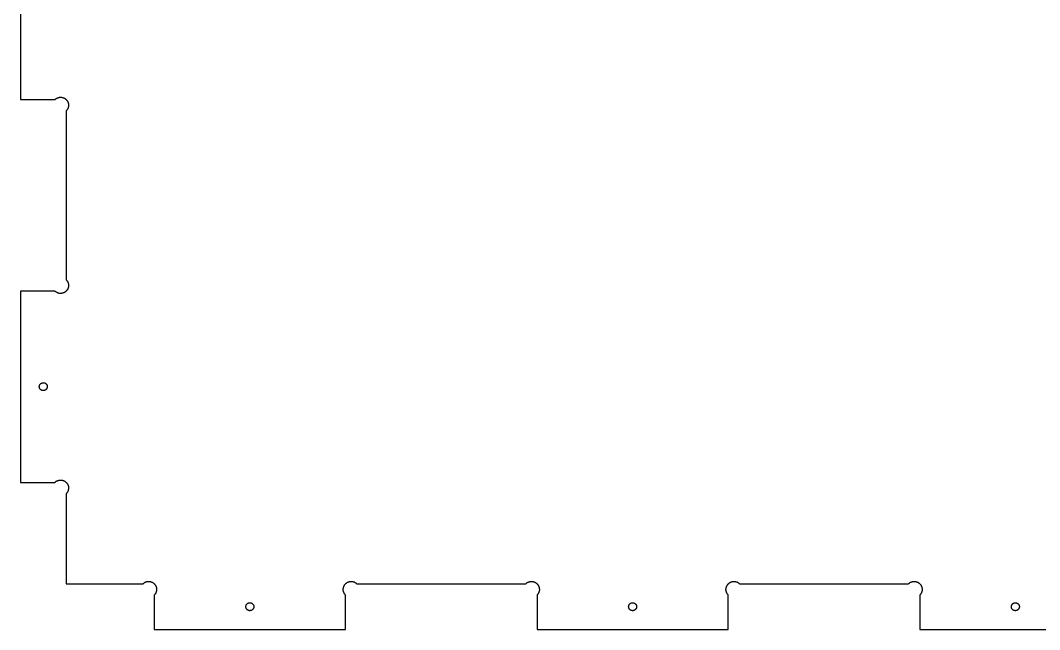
# Model space of a CAD drawing. Extents: x 0 to 96, y 0 to 48.
# Drawn here: x 16.28 to 32.27, y 3.55 to 13.11 of the extents above; entities that cross this region are included whole.
import ezdxf

# ---------------------------------------------------------------- set-up
doc = ezdxf.new("R2010")
doc.units = 0
doc.layers.add('Layer_1', color=7, linetype='CONTINUOUS')

msp = doc.modelspace()

# ---------------------------------------------------------------- linework, layer by layer
at = {"layer": 'Layer_1', "color": 7}
for p, q in [((16.282193, 14.86828), (16.282193, 11.86828)), ((16.282193, 11.86828), (16.824162, 11.86828)), ((16.824162, 11.86828), (16.827941, 11.871902)), ((16.827941, 11.871902), (16.831878, 11.875367)), ((16.831878, 11.875367), (16.835933, 11.878673)), ((16.835933, 11.878673), (16.840146, 11.881783)), ((16.840146, 11.881783), (16.844477, 11.884737)), ((16.844477, 11.884737), (16.848926, 11.887492)), ((16.848926, 11.887492), (16.853492, 11.890051)), ((16.853492, 11.890051), (16.858138, 11.892453)), ((16.858138, 11.892453), (16.862902, 11.894619)), ((16.862902, 11.894619), (16.867744, 11.896587)), ((16.867744, 11.896587), (16.872666, 11.898359)), ((16.872666, 11.898359), (16.877666, 11.899933)), ((16.877666, 11.899933), (16.882744, 11.901272)), ((16.882744, 11.901272), (16.887863, 11.902413)), ((16.887863, 11.902413), (16.89302, 11.903358)), ((16.89302, 11.903359), (16.898177, 11.90407)), ((16.898177, 11.904068), (16.903414, 11.904579)), ((16.903414, 11.904579), (16.908611, 11.904857)), ((16.908611, 11.904854), (16.913847, 11.904854)), ((16.913847, 11.904894), (16.919083, 11.904739)), ((16.919083, 11.904737), (16.924319, 11.904348)), ((16.924319, 11.904343), (16.929516, 11.903754)), ((16.929516, 11.903752), (16.934674, 11.90293)), ((16.934674, 11.902926), (16.939831, 11.901903)), ((16.939831, 11.901902), (16.94491, 11.900642)), ((16.94491, 11.900642), (16.949949, 11.899186)), ((16.949949, 11.899186), (16.95491, 11.897492)), ((16.95491, 11.897492), (16.959792, 11.895642)), ((16.959792, 11.895642), (16.964595, 11.893556)), ((16.964595, 11.893556), (16.969319, 11.891272)), ((16.969319, 11.891272), (16.973926, 11.888792)), ((16.973926, 11.888792), (16.978414, 11.886114)), ((16.978414, 11.886114), (16.982823, 11.88328)), ((16.982823, 11.88328), (16.987075, 11.880249)), ((16.987075, 11.880249), (16.991209, 11.877059)), ((16.991209, 11.877059), (16.995225, 11.873673)), ((16.995225, 11.873673), (16.999083, 11.87013)), ((16.999083, 11.87013), (17.002784, 11.86643)), ((17.002784, 11.86643), (17.006327, 11.862571)), ((17.006327, 11.862571), (17.009713, 11.858556)), ((17.009713, 11.858556), (17.012902, 11.854421)), ((17.012902, 11.854421), (17.015933, 11.85017)), ((17.015933, 11.85017), (17.018807, 11.84576)), ((17.018807, 11.84576), (17.021445, 11.841272)), ((17.021445, 11.841272), (17.023926, 11.836666)), ((17.023926, 11.836666), (17.026209, 11.831941)), ((17.026209, 11.831941), (17.028296, 11.827138)), ((17.004555, 11.695288), (17.000933, 11.691508)), ((17.000933, 11.691508), (17.000933, 9.041114)), ((17.00802, 11.699224), (17.004555, 11.695288)), ((17.011327, 11.70328), (17.00802, 11.699224)), ((17.014437, 11.707492), (17.011327, 11.70328)), ((17.01739, 11.711823), (17.014437, 11.707492)), ((17.020146, 11.716272), (17.01739, 11.711823)), ((17.022705, 11.720839), (17.020146, 11.716272)), ((17.025107, 11.725484), (17.022705, 11.720839)), ((17.027272, 11.730249), (17.025107, 11.725484)), ((17.02924, 11.735091), (17.027272, 11.730249)), ((17.028296, 11.827138), (17.030146, 11.822257)), ((17.031012, 11.740012), (17.02924, 11.735091)), ((17.030146, 11.822257), (17.031839, 11.817296)), ((17.032587, 11.745012), (17.031012, 11.740012)), ((17.031839, 11.817296), (17.033296, 11.812257)), ((17.033965, 11.750091), (17.032587, 11.745012)), ((17.033296, 11.812257), (17.034555, 11.807178)), ((17.035107, 11.755209), (17.033965, 11.750091)), ((17.034555, 11.807178), (17.035579, 11.80202)), ((17.036012, 11.760327), (17.035107, 11.755209)), ((17.035579, 11.80202), (17.036406, 11.796862)), ((17.036721, 11.765524), (17.036012, 11.760327)), ((17.036406, 11.796862), (17.036996, 11.791666)), ((17.037233, 11.77076), (17.03672, 11.765524)), ((17.036996, 11.791666), (17.03739, 11.78643)), ((17.037508, 11.775957), (17.037233, 11.77076)), ((17.03739, 11.78643), (17.037548, 11.781193)), ((17.037548, 11.781193), (17.037503, 11.775957)), ((17.000933, 9.041114), (17.002784, 9.039264)), ((17.002784, 9.039264), (17.006327, 9.035406)), ((17.006327, 9.035406), (17.009713, 9.03139)), ((17.009713, 9.03139), (17.012902, 9.027257)), ((17.012902, 9.027257), (17.015933, 9.023004)), ((17.015933, 9.023004), (17.018807, 9.018594)), ((17.018807, 9.018594), (17.021445, 9.014107)), ((17.021445, 9.014107), (17.023926, 9.0095)), ((17.023926, 9.0095), (17.026209, 9.004776)), ((17.026209, 9.004776), (17.028296, 8.999973)), ((17.028296, 8.999973), (17.030146, 8.995091)), ((17.030146, 8.995091), (17.031839, 8.99013)), ((17.031839, 8.99013), (17.033296, 8.985091)), ((17.033296, 8.985091), (17.034555, 8.980012)), ((17.034555, 8.980012), (17.035579, 8.974854)), ((17.035579, 8.974854), (17.036406, 8.969697)), ((17.036406, 8.969697), (17.036996, 8.9645)), ((17.036996, 8.9645), (17.03739, 8.959264)), ((17.03739, 8.959264), (17.037548, 8.954028)), ((17.037548, 8.954028), (17.037548, 8.95143)), ((16.824162, 8.864343), (16.282193, 8.864343)), ((16.282193, 8.864343), (16.282193, 5.864343)), ((16.827941, 8.860721), (16.824162, 8.864343)), ((16.831878, 8.857257), (16.827941, 8.860721)), ((16.835933, 8.853949), (16.831878, 8.857257)), ((16.840146, 8.850839), (16.835933, 8.853949)), ((16.844477, 8.847887), (16.840146, 8.850839)), ((16.848926, 8.84513), (16.844477, 8.847887)), ((16.853492, 8.842571), (16.848926, 8.84513)), ((16.858138, 8.840209), (16.853492, 8.842571)), ((16.862902, 8.838004), (16.858138, 8.840209)), ((16.867744, 8.836036), (16.862902, 8.838004)), ((16.872666, 8.834264), (16.867744, 8.836036)), ((16.877666, 8.832689), (16.872666, 8.834264)), ((16.882744, 8.831351), (16.877666, 8.832689)), ((16.887863, 8.830209), (16.882744, 8.831351)), ((16.89302, 8.829264), (16.887863, 8.830209)), ((16.898177, 8.828556), (16.89302, 8.829267)), ((16.903414, 8.828083), (16.898177, 8.828561)), ((16.908611, 8.827808), (16.903414, 8.828086)), ((16.913847, 8.827729), (16.908611, 8.82784)), ((16.919083, 8.827926), (16.913847, 8.827726)), ((16.924319, 8.82828), (16.919083, 8.827924)), ((16.929516, 8.82891), (16.924319, 8.828277)), ((16.934674, 8.829697), (16.929516, 8.828908)), ((16.939831, 8.83076), (16.934674, 8.829693)), ((16.94491, 8.831981), (16.939831, 8.83076)), ((16.949949, 8.833477), (16.94491, 8.831981)), ((16.95491, 8.83513), (16.949949, 8.833477)), ((16.959792, 8.83702), (16.95491, 8.83513)), ((16.964595, 8.839068), (16.959792, 8.83702)), ((16.969319, 8.841351), (16.964595, 8.839068)), ((16.973926, 8.843831), (16.969319, 8.841351)), ((16.978414, 8.846508), (16.973926, 8.843831)), ((16.982823, 8.849343), (16.978414, 8.846508)), ((16.987075, 8.852374), (16.982823, 8.849343)), ((16.991209, 8.855602), (16.987075, 8.852374)), ((16.995225, 8.858989), (16.991209, 8.855602)), ((16.999083, 8.862532), (16.995225, 8.858989)), ((17.002784, 8.866232), (16.999083, 8.862532)), ((17.006327, 8.870091), (17.002784, 8.866232)), ((17.009713, 8.874068), (17.006327, 8.870091)), ((17.012902, 8.878201), (17.009713, 8.874068)), ((17.015933, 8.882492), (17.012902, 8.878201)), ((17.018807, 8.886862), (17.015933, 8.882492)), ((17.021445, 8.89139), (17.018807, 8.886862)), ((17.023926, 8.895997), (17.021445, 8.89139)), ((17.026209, 8.900721), (17.023926, 8.895997)), ((17.028296, 8.905524), (17.026209, 8.900721)), ((17.030146, 8.910406), (17.028296, 8.905524)), ((17.031839, 8.915367), (17.030146, 8.910406)), ((17.033296, 8.920367), (17.031839, 8.915367)), ((17.034555, 8.925484), (17.033296, 8.920367)), ((17.035579, 8.930602), (17.034556, 8.925484)), ((17.036406, 8.93576), (17.035579, 8.930602)), ((17.036996, 8.940957), (17.036406, 8.93576)), ((17.03739, 8.946193), (17.036997, 8.940957)), ((17.037548, 8.95143), (17.03739, 8.946193)), ((16.579122, 7.362729), (16.579078, 7.366627)), ((16.579083, 7.366627), (16.57928, 7.370563)), ((16.579398, 7.358792), (16.579122, 7.362729)), ((16.57928, 7.370563), (16.579752, 7.374461)), ((16.579949, 7.354894), (16.579398, 7.358792)), ((16.579752, 7.374461), (16.580421, 7.378319)), ((16.580737, 7.351076), (16.579949, 7.354894)), ((16.580422, 7.378319), (16.581366, 7.382138)), ((16.581366, 7.382138), (16.582548, 7.385878)), ((16.582548, 7.385878), (16.583965, 7.38954)), ((16.583965, 7.38954), (16.585579, 7.393122)), ((16.585579, 7.393122), (16.587429, 7.396587)), ((16.587429, 7.396587), (16.589516, 7.399933)), ((16.589516, 7.399933), (16.5918, 7.403122)), ((16.5918, 7.403122), (16.59424, 7.406153)), ((16.59424, 7.406153), (16.596918, 7.409068)), ((16.596918, 7.409068), (16.599752, 7.411783)), ((16.599752, 7.411783), (16.602744, 7.414303)), ((16.602744, 7.414303), (16.605894, 7.416666)), ((16.605894, 7.416666), (16.609201, 7.418792)), ((16.609201, 7.418792), (16.612626, 7.420721)), ((16.612626, 7.420721), (16.61613, 7.422413)), ((16.61613, 7.422413), (16.619792, 7.42391)), ((16.619792, 7.42391), (16.623492, 7.42517)), ((16.623492, 7.42517), (16.627311, 7.426192)), ((16.627311, 7.426193), (16.63113, 7.426938)), ((16.63113, 7.426941), (16.635028, 7.427497)), ((16.635028, 7.427492), (16.638965, 7.42777)), ((16.638965, 7.427768), (16.642863, 7.427768)), ((16.642863, 7.427808), (16.6468, 7.427608)), ((16.6468, 7.427611), (16.650697, 7.427178)), ((16.650697, 7.427178), (16.654555, 7.426467)), ((16.654555, 7.426469), (16.658374, 7.425524)), ((16.658374, 7.425524), (16.662114, 7.424343)), ((16.662114, 7.424343), (16.665776, 7.422964)), ((16.665776, 7.422964), (16.669359, 7.421311)), ((16.669359, 7.421311), (16.672823, 7.419461)), ((16.672823, 7.419461), (16.67617, 7.417374)), ((16.67617, 7.417374), (16.679359, 7.41513)), ((16.679359, 7.41513), (16.68239, 7.41265)), ((16.68239, 7.41265), (16.685303, 7.409973)), ((16.685303, 7.409973), (16.68802, 7.407138)), ((16.68802, 7.407138), (16.69054, 7.404146)), ((16.69054, 7.404146), (16.692902, 7.400997)), ((16.692902, 7.400997), (16.695028, 7.397729)), ((16.695028, 7.397729), (16.696957, 7.394303)), ((16.696957, 7.394303), (16.69865, 7.39076)), ((16.69865, 7.39076), (16.700146, 7.387138)), ((16.700146, 7.387138), (16.701406, 7.383398)), ((16.701406, 7.383398), (16.702429, 7.379619)), ((16.702429, 7.379619), (16.703177, 7.37576)), ((16.703414, 7.356193), (16.702705, 7.352334)), ((16.703177, 7.37576), (16.703729, 7.371862)), ((16.703847, 7.360091), (16.703413, 7.356193)), ((16.703729, 7.371862), (16.704004, 7.367964)), ((16.704044, 7.364028), (16.703847, 7.360091)), ((16.704004, 7.367964), (16.704049, 7.364028)), ((16.581721, 7.347257), (16.580736, 7.351076)), ((16.582981, 7.343556), (16.581721, 7.347257)), ((16.584477, 7.339894), (16.582981, 7.343556)), ((16.58617, 7.33639), (16.584477, 7.339894)), ((16.588099, 7.332964), (16.58617, 7.33639)), ((16.590264, 7.329658), (16.588099, 7.332964)), ((16.592587, 7.326508), (16.590264, 7.329658)), ((16.595107, 7.323516), (16.592587, 7.326508)), ((16.597823, 7.320681), (16.595107, 7.323516)), ((16.600737, 7.318004), (16.597823, 7.320681)), ((16.603768, 7.315563), (16.600737, 7.318004)), ((16.606996, 7.31328), (16.603768, 7.315563)), ((16.610303, 7.311193), (16.606996, 7.31328)), ((16.613768, 7.309343), (16.610303, 7.311193)), ((16.617351, 7.307729), (16.613768, 7.309343)), ((16.621012, 7.306311), (16.617351, 7.307729)), ((16.624752, 7.30513), (16.621012, 7.306311)), ((16.628571, 7.304186), (16.624752, 7.30513)), ((16.632429, 7.303516), (16.628571, 7.304182)), ((16.636327, 7.303043), (16.632429, 7.303521)), ((16.640264, 7.302847), (16.636327, 7.303047)), ((16.644201, 7.302887), (16.640264, 7.302887)), ((16.648099, 7.303162), (16.644201, 7.302884)), ((16.651996, 7.303713), (16.648099, 7.303158)), ((16.655855, 7.3045), (16.651996, 7.303711)), ((16.659634, 7.305484), (16.655855, 7.304496)), ((16.663335, 7.306744), (16.659634, 7.305484)), ((16.666996, 7.30824), (16.663335, 7.306744)), ((16.67054, 7.309933), (16.666996, 7.30824)), ((16.673926, 7.311862), (16.67054, 7.309933)), ((16.677233, 7.314028), (16.673926, 7.311862)), ((16.680382, 7.316351), (16.677233, 7.314028)), ((16.683374, 7.31887), (16.680382, 7.316351)), ((16.686209, 7.321587), (16.683374, 7.31887)), ((16.688886, 7.3245), (16.686209, 7.321587)), ((16.691366, 7.327532), (16.688886, 7.3245)), ((16.693611, 7.33076), (16.691366, 7.327532)), ((16.695697, 7.334068), (16.693611, 7.33076)), ((16.697548, 7.337532), (16.695697, 7.334068)), ((16.699201, 7.341114), (16.697548, 7.337532)), ((16.700579, 7.344776), (16.699201, 7.341114)), ((16.70176, 7.348516), (16.700579, 7.344776)), ((16.702705, 7.352334), (16.701761, 7.348516)), ((16.282193, 5.864343), (16.824162, 5.864343)), ((16.824162, 5.864343), (16.827941, 5.867964)), ((16.827941, 5.867964), (16.831878, 5.87143)), ((16.831878, 5.87143), (16.835933, 5.874737)), ((16.835933, 5.874737), (16.840146, 5.877847)), ((16.840146, 5.877847), (16.844477, 5.8808)), ((16.844477, 5.8808), (16.848926, 5.883556)), ((16.848926, 5.883556), (16.853492, 5.886114)), ((16.853492, 5.886114), (16.858138, 5.888516)), ((16.858138, 5.888516), (16.862902, 5.890681)), ((16.862902, 5.890681), (16.867744, 5.89265)), ((16.867744, 5.89265), (16.872666, 5.894421)), ((16.872666, 5.894421), (16.877666, 5.895997)), ((16.877666, 5.895997), (16.882744, 5.897334)), ((16.882744, 5.897334), (16.887863, 5.898477)), ((16.887863, 5.898477), (16.89302, 5.899421)), ((16.89302, 5.899421), (16.898177, 5.900132)), ((16.898177, 5.90013), (16.903414, 5.900641)), ((16.903414, 5.900642), (16.908611, 5.90092)), ((16.908611, 5.900918), (16.913847, 5.900918)), ((16.913847, 5.900957), (16.919083, 5.900801)), ((16.919083, 5.9008), (16.924319, 5.900411)), ((16.924319, 5.900406), (16.929516, 5.899817)), ((16.929516, 5.899816), (16.934674, 5.898993)), ((16.934674, 5.898989), (16.939831, 5.897967)), ((16.939831, 5.897964), (16.94491, 5.896706)), ((16.94491, 5.896706), (16.949949, 5.895249)), ((16.949949, 5.895249), (16.95491, 5.893556)), ((16.95491, 5.893556), (16.959792, 5.891706)), ((16.959792, 5.891706), (16.964595, 5.889619)), ((16.964595, 5.889619), (16.969319, 5.887334)), ((16.969319, 5.887334), (16.973926, 5.884854)), ((16.973926, 5.884854), (16.978414, 5.882178)), ((16.978414, 5.882178), (16.982823, 5.879343)), ((16.982823, 5.879343), (16.987075, 5.876311)), ((16.987075, 5.876311), (16.991209, 5.873122)), ((16.991209, 5.873122), (16.995225, 5.869737)), ((16.995225, 5.869737), (16.999083, 5.866193)), ((16.999083, 5.866193), (17.002784, 5.862492)), ((17.002784, 5.862492), (17.006327, 5.858634)), ((17.006327, 5.858634), (17.009713, 5.854619)), ((17.009713, 5.854619), (17.012902, 5.850484)), ((17.012902, 5.850484), (17.015933, 5.846232)), ((17.015933, 5.846232), (17.018807, 5.841823)), ((17.018807, 5.841823), (17.021445, 5.837334)), ((17.021445, 5.837334), (17.023926, 5.832729)), ((17.023926, 5.832729), (17.026209, 5.828004)), ((17.026209, 5.828004), (17.028296, 5.823201)), ((17.028296, 5.823201), (17.030146, 5.818319)), ((17.030146, 5.818319), (17.031839, 5.813359)), ((17.031839, 5.813359), (17.033296, 5.808319)), ((17.033296, 5.808319), (17.034555, 5.80324)), ((17.034555, 5.80324), (17.035579, 5.798083)), ((17.036012, 5.75639), (17.035107, 5.751272)), ((17.035579, 5.798083), (17.036406, 5.792926)), ((17.036721, 5.761587), (17.036012, 5.75639)), ((17.036406, 5.792926), (17.036996, 5.787729)), ((17.037233, 5.766823), (17.03672, 5.761587)), ((17.036996, 5.787729), (17.03739, 5.782492)), ((17.037508, 5.77202), (17.037233, 5.766823)), ((17.03739, 5.782492), (17.037548, 5.777257)), ((17.037548, 5.777257), (17.037503, 5.77202)), ((17.004555, 5.691351), (17.000933, 5.687571)), ((17.000933, 5.687571), (17.000933, 4.273556)), ((17.00802, 5.695288), (17.004555, 5.691351)), ((17.011327, 5.699343), (17.00802, 5.695288)), ((17.014437, 5.703556), (17.011327, 5.699343)), ((17.01739, 5.707887), (17.014437, 5.703556)), ((17.020146, 5.712334), (17.01739, 5.707887)), ((17.022705, 5.716902), (17.020146, 5.712334)), ((17.025107, 5.721548), (17.022705, 5.716902)), ((17.027272, 5.726311), (17.025107, 5.721548)), ((17.02924, 5.731153), (17.027272, 5.726311)), ((17.031012, 5.736076), (17.02924, 5.731153)), ((17.032587, 5.741076), (17.031012, 5.736076)), ((17.033965, 5.746153), (17.032587, 5.741076)), ((17.035107, 5.751272), (17.033965, 5.746153)), ((17.000933, 4.273556), (18.205815, 4.273556)), ((18.205815, 4.273556), (18.207666, 4.275367)), ((18.207666, 4.275367), (18.211524, 4.27891)), ((18.211524, 4.27891), (18.21554, 4.282296)), ((18.21554, 4.282296), (18.219674, 4.285524)), ((18.219674, 4.285524), (18.223926, 4.288556)), ((18.223926, 4.288556), (18.228335, 4.29139)), ((18.228335, 4.29139), (18.232823, 4.294068)), ((18.232823, 4.294068), (18.237469, 4.296548)), ((18.237469, 4.296548), (18.242154, 4.298831)), ((18.242154, 4.298831), (18.246957, 4.300878)), ((18.246957, 4.300878), (18.251839, 4.302768)), ((18.251839, 4.302768), (18.2568, 4.304461)), ((18.2568, 4.304461), (18.261839, 4.305918)), ((18.261839, 4.305918), (18.266918, 4.307138)), ((18.266918, 4.307138), (18.272075, 4.308204)), ((18.272075, 4.308201), (18.277233, 4.30899)), ((18.277233, 4.308989), (18.282429, 4.309622)), ((18.282429, 4.309619), (18.287666, 4.309974)), ((18.287666, 4.309973), (18.292902, 4.310173)), ((18.292902, 4.31017), (18.2955, 4.31017)), ((18.2955, 4.31017), (18.300737, 4.30997)), ((18.300737, 4.309973), (18.305973, 4.309618)), ((18.305973, 4.309619), (18.31117, 4.308986)), ((18.31117, 4.308989), (18.316327, 4.3082)), ((18.316327, 4.308201), (18.321485, 4.307134)), ((18.321485, 4.307138), (18.326563, 4.305918)), ((18.326563, 4.305918), (18.331563, 4.304461)), ((18.331563, 4.304461), (18.336524, 4.302768)), ((18.336524, 4.302768), (18.341445, 4.300878)), ((18.341445, 4.300878), (18.346248, 4.298831)), ((18.346248, 4.298831), (18.350933, 4.296548)), ((18.350933, 4.296548), (18.355579, 4.294068)), ((18.355579, 4.294068), (18.360067, 4.29139)), ((18.360067, 4.29139), (18.364477, 4.288556)), ((18.364477, 4.288556), (18.368729, 4.285524)), ((18.368729, 4.285524), (18.372863, 4.282296)), ((18.372863, 4.282296), (18.376878, 4.27891)), ((18.376878, 4.27891), (18.380697, 4.275367)), ((18.380697, 4.275367), (18.384437, 4.271666)), ((18.384437, 4.271666), (18.387981, 4.267847)), ((18.387981, 4.267847), (18.391327, 4.263831)), ((18.391327, 4.263831), (18.394555, 4.259697)), ((18.394555, 4.259697), (18.397587, 4.255406)), ((18.397587, 4.255406), (18.400422, 4.251036)), ((18.400422, 4.251036), (18.403099, 4.246508)), ((18.403099, 4.246508), (18.405579, 4.241902)), ((18.405579, 4.241902), (18.407863, 4.237217)), ((18.407863, 4.237217), (18.409949, 4.232374)), ((18.409949, 4.232374), (18.4118, 4.227492)), ((18.4118, 4.227492), (18.413492, 4.222532)), ((18.413492, 4.222532), (18.414949, 4.217532)), ((18.414949, 4.217532), (18.41617, 4.212413)), ((18.416721, 4.160446), (18.415579, 4.155367)), ((18.41617, 4.212413), (18.417233, 4.207296)), ((18.417666, 4.165602), (18.416721, 4.160446)), ((18.417233, 4.207296), (18.418059, 4.202138)), ((18.418374, 4.1708), (18.417665, 4.165602)), ((18.418059, 4.202138), (18.41865, 4.196941)), ((18.418847, 4.175997), (18.418375, 4.1708)), ((18.41865, 4.196941), (18.419043, 4.191706)), ((18.419122, 4.181232), (18.418847, 4.175997)), ((18.419044, 4.191706), (18.419201, 4.186469)), ((18.419201, 4.186469), (18.419123, 4.181232)), ((21.346051, 4.181232), (21.34594, 4.186469)), ((21.345973, 4.186469), (21.346129, 4.191706)), ((21.346327, 4.175997), (21.346049, 4.181232)), ((21.34613, 4.191706), (21.346519, 4.196941)), ((21.3468, 4.1708), (21.346322, 4.175997)), ((21.346524, 4.196941), (21.347113, 4.202138)), ((21.347508, 4.165602), (21.346797, 4.1708)), ((21.347114, 4.202138), (21.347937, 4.207296)), ((21.348453, 4.160446), (21.347509, 4.165602)), ((21.347941, 4.207296), (21.349008, 4.212413)), ((21.349594, 4.155367), (21.348453, 4.160446)), ((21.349004, 4.212413), (21.350224, 4.217532)), ((21.350224, 4.217532), (21.351681, 4.222532)), ((21.351681, 4.222532), (21.353374, 4.227492)), ((21.353374, 4.227492), (21.355224, 4.232374)), ((21.355224, 4.232374), (21.357311, 4.237217)), ((21.357311, 4.237217), (21.359594, 4.241902)), ((21.359594, 4.241902), (21.362075, 4.246508)), ((21.362075, 4.246508), (21.364752, 4.251036)), ((21.364752, 4.251036), (21.367587, 4.255406)), ((21.367587, 4.255406), (21.370619, 4.259697)), ((21.370619, 4.259697), (21.373847, 4.263831)), ((21.373847, 4.263831), (21.377193, 4.267847)), ((21.377193, 4.267847), (21.380737, 4.271666)), ((21.380737, 4.271666), (21.384477, 4.275367)), ((21.384477, 4.275367), (21.388295, 4.27891)), ((21.388295, 4.27891), (21.392311, 4.282296)), ((21.392311, 4.282296), (21.396445, 4.285524)), ((21.396445, 4.285524), (21.400698, 4.288556)), ((21.400698, 4.288556), (21.405107, 4.29139)), ((21.405107, 4.29139), (21.409594, 4.294068)), ((21.409594, 4.294068), (21.414241, 4.296548)), ((21.414241, 4.296548), (21.418925, 4.298831)), ((21.418925, 4.298831), (21.423729, 4.300878)), ((21.423729, 4.300878), (21.42865, 4.302768)), ((21.42865, 4.302768), (21.433611, 4.304461)), ((21.433611, 4.304461), (21.438611, 4.305918)), ((21.438611, 4.305918), (21.443689, 4.307138)), ((21.443689, 4.307138), (21.448847, 4.308204)), ((21.448847, 4.308201), (21.454004, 4.30899)), ((21.454004, 4.308989), (21.459201, 4.309622)), ((21.459201, 4.309619), (21.464438, 4.309974)), ((21.464438, 4.309973), (21.469673, 4.310173)), ((21.469673, 4.31017), (21.47491, 4.310059)), ((21.47491, 4.310091), (21.480145, 4.309813)), ((21.480145, 4.309816), (21.485343, 4.309338)), ((21.485343, 4.309343), (21.49054, 4.308632)), ((21.49054, 4.308634), (21.495698, 4.30769)), ((21.495698, 4.307689), (21.500775, 4.306548)), ((21.500775, 4.306548), (21.505854, 4.305209)), ((21.505854, 4.305209), (21.510854, 4.303634)), ((21.510854, 4.303634), (21.515775, 4.301862)), ((21.515775, 4.301862), (21.520619, 4.299894)), ((21.520619, 4.299894), (21.525382, 4.297689)), ((21.525382, 4.297689), (21.530028, 4.295327)), ((21.530028, 4.295327), (21.534594, 4.292768)), ((21.534594, 4.292768), (21.539043, 4.290012)), ((21.539043, 4.290012), (21.543374, 4.287059)), ((21.543374, 4.287059), (21.547587, 4.283949)), ((21.547587, 4.283949), (21.551642, 4.280642)), ((21.551642, 4.280642), (21.555579, 4.277178)), ((21.555579, 4.277178), (21.559359, 4.273556)), ((21.559359, 4.273556), (24.209752, 4.273556)), ((24.209752, 4.273556), (24.211603, 4.275367)), ((24.211603, 4.275367), (24.215461, 4.27891)), ((24.215461, 4.27891), (24.219477, 4.282296)), ((24.219477, 4.282296), (24.223611, 4.285524)), ((24.223611, 4.285524), (24.227862, 4.288556)), ((24.227862, 4.288556), (24.232272, 4.29139)), ((24.232272, 4.29139), (24.23676, 4.294068)), ((24.23676, 4.294068), (24.241405, 4.296548)), ((24.241405, 4.296548), (24.246091, 4.298831)), ((24.246091, 4.298831), (24.250894, 4.300878)), ((24.250894, 4.300878), (24.255775, 4.302768)), ((24.255775, 4.302768), (24.260737, 4.304461)), ((24.260737, 4.304461), (24.265775, 4.305918)), ((24.265775, 4.305918), (24.270854, 4.307138)), ((24.270854, 4.307138), (24.276012, 4.308204)), ((24.276012, 4.308201), (24.28117, 4.30899)), ((24.28117, 4.308989), (24.286367, 4.309622)), ((24.286367, 4.309619), (24.291603, 4.309974)), ((24.291603, 4.309973), (24.296839, 4.310173)), ((24.296839, 4.31017), (24.299438, 4.31017)), ((24.299438, 4.31017), (24.304673, 4.30997)), ((24.304673, 4.309973), (24.30991, 4.309618)), ((24.30991, 4.309619), (24.315107, 4.308986)), ((24.315107, 4.308989), (24.320264, 4.3082)), ((24.320264, 4.308201), (24.325422, 4.307134)), ((24.325422, 4.307138), (24.3305, 4.305918)), ((24.3305, 4.305918), (24.3355, 4.304461)), ((24.3355, 4.304461), (24.340461, 4.302768)), ((24.340461, 4.302768), (24.345382, 4.300878)), ((24.345382, 4.300878), (24.350185, 4.298831)), ((24.350185, 4.298831), (24.35487, 4.296548)), ((24.35487, 4.296548), (24.359517, 4.294068)), ((24.359517, 4.294068), (24.364004, 4.29139)), ((24.364004, 4.29139), (24.368413, 4.288556)), ((24.368413, 4.288556), (24.372665, 4.285524)), ((24.372665, 4.285524), (24.3768, 4.282296)), ((24.3768, 4.282296), (24.380815, 4.27891)), ((24.380815, 4.27891), (24.384634, 4.275367)), ((24.384634, 4.275367), (24.388374, 4.271666)), ((24.388374, 4.271666), (24.391918, 4.267847)), ((24.391918, 4.267847), (24.395264, 4.263831)), ((24.395264, 4.263831), (24.398492, 4.259697)), ((24.398492, 4.259697), (24.401524, 4.255406)), ((24.401524, 4.255406), (24.404359, 4.251036)), ((24.404359, 4.251036), (24.407035, 4.246508)), ((24.407035, 4.246508), (24.409517, 4.241902)), ((24.409517, 4.241902), (24.4118, 4.237217)), ((24.4118, 4.237217), (24.413887, 4.232374)), ((24.413887, 4.232374), (24.415737, 4.227492)), ((24.415737, 4.227492), (24.41743, 4.222532)), ((24.41743, 4.222532), (24.418887, 4.217532)), ((24.418887, 4.217532), (24.420107, 4.212413)), ((24.420658, 4.160446), (24.419517, 4.155367)), ((24.420107, 4.212413), (24.421173, 4.207296)), ((24.421603, 4.165602), (24.420659, 4.160446)), ((24.42117, 4.207296), (24.421992, 4.202138)), ((24.422311, 4.1708), (24.4216, 4.165602)), ((24.421997, 4.202138), (24.422585, 4.196941)), ((24.422784, 4.175997), (24.422307, 4.1708)), ((24.422587, 4.196941), (24.422987, 4.191706)), ((24.42306, 4.181232), (24.422782, 4.175997)), ((24.422981, 4.191706), (24.423137, 4.186469)), ((24.423138, 4.186469), (24.423027, 4.181232)), ((27.349989, 4.181232), (27.349878, 4.186469)), ((27.34991, 4.186469), (27.350065, 4.191706)), ((27.350264, 4.175997), (27.349987, 4.181232)), ((27.350068, 4.191706), (27.350457, 4.196941)), ((27.350737, 4.1708), (27.35027, 4.175997)), ((27.350461, 4.196941), (27.35105, 4.202138)), ((27.351445, 4.165602), (27.350734, 4.1708)), ((27.351051, 4.202138), (27.351873, 4.207296)), ((27.35239, 4.160446), (27.351445, 4.165602)), ((27.351879, 4.207296), (27.352945, 4.212413)), ((27.353532, 4.155367), (27.35239, 4.160446)), ((27.352941, 4.212413), (27.354162, 4.217532)), ((27.354162, 4.217532), (27.355619, 4.222532)), ((27.355619, 4.222532), (27.357311, 4.227492)), ((27.357311, 4.227492), (27.359162, 4.232374)), ((27.359162, 4.232374), (27.361249, 4.237217)), ((27.361249, 4.237217), (27.363532, 4.241902)), ((27.363532, 4.241902), (27.366012, 4.246508)), ((27.366012, 4.246508), (27.368689, 4.251036)), ((27.368689, 4.251036), (27.371524, 4.255406)), ((27.371524, 4.255406), (27.374555, 4.259697)), ((27.374555, 4.259697), (27.377784, 4.263831)), ((27.377784, 4.263831), (27.38113, 4.267847)), ((27.38113, 4.267847), (27.384673, 4.271666)), ((27.384673, 4.271666), (27.388413, 4.275367)), ((27.388413, 4.275367), (27.392232, 4.27891)), ((27.392232, 4.27891), (27.396249, 4.282296)), ((27.396249, 4.282296), (27.400382, 4.285524)), ((27.400382, 4.285524), (27.404634, 4.288556)), ((27.404634, 4.288556), (27.409043, 4.29139)), ((27.409043, 4.29139), (27.413532, 4.294068)), ((27.413532, 4.294068), (27.418178, 4.296548)), ((27.418178, 4.296548), (27.422862, 4.298831)), ((27.422862, 4.298831), (27.427665, 4.300878)), ((27.427665, 4.300878), (27.432587, 4.302768)), ((27.432587, 4.302768), (27.437548, 4.304461)), ((27.437548, 4.304461), (27.442548, 4.305918)), ((27.442548, 4.305918), (27.447627, 4.307138)), ((27.447627, 4.307138), (27.452784, 4.308204)), ((27.452784, 4.308201), (27.457941, 4.30899)), ((27.457941, 4.308989), (27.463138, 4.309622)), ((27.463138, 4.309619), (27.468374, 4.309974)), ((27.468374, 4.309973), (27.473611, 4.310173)), ((27.473611, 4.31017), (27.478847, 4.310059)), ((27.478847, 4.310091), (27.484083, 4.309813)), ((27.484083, 4.309816), (27.48928, 4.309338)), ((27.48928, 4.309343), (27.494477, 4.308632)), ((27.494477, 4.308634), (27.499634, 4.30769)), ((27.499634, 4.307689), (27.504713, 4.306548)), ((27.504713, 4.306548), (27.509792, 4.305209)), ((27.509792, 4.305209), (27.514792, 4.303634)), ((27.514792, 4.303634), (27.519713, 4.301862)), ((27.519713, 4.301862), (27.524555, 4.299894)), ((27.524555, 4.299894), (27.529319, 4.297689)), ((27.529319, 4.297689), (27.533964, 4.295327)), ((27.533964, 4.295327), (27.538532, 4.292768)), ((27.538532, 4.292768), (27.542981, 4.290012)), ((27.542981, 4.290012), (27.547311, 4.287059)), ((27.547311, 4.287059), (27.551524, 4.283949)), ((27.551524, 4.283949), (27.555579, 4.280642)), ((27.555579, 4.280642), (27.559517, 4.277178)), ((27.559517, 4.277178), (27.563295, 4.273556)), ((27.563295, 4.273556), (30.213689, 4.273556)), ((30.213689, 4.273556), (30.21554, 4.275367)), ((30.21554, 4.275367), (30.219398, 4.27891)), ((30.219398, 4.27891), (30.223413, 4.282296)), ((30.223413, 4.282296), (30.227548, 4.285524)), ((30.227548, 4.285524), (30.2318, 4.288556)), ((30.2318, 4.288556), (30.236209, 4.29139)), ((30.236209, 4.29139), (30.240698, 4.294068)), ((30.240698, 4.294068), (30.245343, 4.296548)), ((30.245343, 4.296548), (30.250028, 4.298831)), ((30.250028, 4.298831), (30.254831, 4.300878)), ((30.254831, 4.300878), (30.259713, 4.302768)), ((30.259713, 4.302768), (30.264673, 4.304461)), ((30.264673, 4.304461), (30.269713, 4.305918)), ((30.269713, 4.305918), (30.274792, 4.307138)), ((30.274792, 4.307138), (30.279949, 4.308204)), ((30.279949, 4.308201), (30.285107, 4.30899)), ((30.285107, 4.308989), (30.290303, 4.309622)), ((30.290303, 4.309619), (30.29554, 4.309974)), ((30.29554, 4.309973), (30.300775, 4.310173)), ((30.300775, 4.31017), (30.303374, 4.31017)), ((30.303374, 4.31017), (30.308611, 4.30997)), ((30.308611, 4.309973), (30.313847, 4.309618)), ((30.313847, 4.309619), (30.319043, 4.308986)), ((30.319043, 4.308989), (30.324201, 4.3082)), ((30.324201, 4.308201), (30.329359, 4.307134)), ((30.329359, 4.307138), (30.334438, 4.305918)), ((30.334438, 4.305918), (30.339438, 4.304461)), ((30.339438, 4.304461), (30.344398, 4.302768)), ((30.344398, 4.302768), (30.349319, 4.300878)), ((30.349319, 4.300878), (30.354122, 4.298831)), ((30.354122, 4.298831), (30.358808, 4.296548)), ((30.358808, 4.296548), (30.363453, 4.294068)), ((30.363453, 4.294068), (30.367941, 4.29139)), ((30.367941, 4.29139), (30.372351, 4.288556)), ((30.372351, 4.288556), (30.376603, 4.285524)), ((30.376603, 4.285524), (30.380737, 4.282296)), ((30.380737, 4.282296), (30.384752, 4.27891)), ((30.384752, 4.27891), (30.388571, 4.275367)), ((30.388571, 4.275367), (30.392311, 4.271666)), ((30.392311, 4.271666), (30.395854, 4.267847)), ((30.395854, 4.267847), (30.399201, 4.263831)), ((30.399201, 4.263831), (30.40243, 4.259697)), ((30.40243, 4.259697), (30.405461, 4.255406)), ((30.405461, 4.255406), (30.408295, 4.251036)), ((30.408295, 4.251036), (30.410973, 4.246508)), ((30.410973, 4.246508), (30.413453, 4.241902)), ((30.413453, 4.241902), (30.415737, 4.237217)), ((30.415737, 4.237217), (30.417823, 4.232374)), ((30.417823, 4.232374), (30.419673, 4.227492)), ((30.419673, 4.227492), (30.421367, 4.222532)), ((30.421367, 4.222532), (30.422823, 4.217532)), ((30.422823, 4.217532), (30.424043, 4.212413)), ((30.424594, 4.160446), (30.423453, 4.155367)), ((30.424043, 4.212413), (30.42511, 4.207296)), ((30.42554, 4.165602), (30.424595, 4.160446)), ((30.425107, 4.207296), (30.425929, 4.202138)), ((30.426249, 4.1708), (30.425538, 4.165602)), ((30.425933, 4.202138), (30.426522, 4.196941)), ((30.426721, 4.175997), (30.426243, 4.1708)), ((30.426524, 4.196941), (30.426913, 4.191706)), ((30.426997, 4.181232), (30.426719, 4.175997)), ((30.426918, 4.191706), (30.427073, 4.186469)), ((30.427075, 4.186469), (30.426964, 4.181232)), ((18.386209, 4.100563), (18.382587, 4.096783)), ((18.382587, 4.096783), (18.382587, 3.554816)), ((18.389674, 4.1045), (18.386209, 4.100563)), ((18.392981, 4.108556), (18.389674, 4.1045)), ((18.396091, 4.112768), (18.392981, 4.108556)), ((18.399044, 4.117099), (18.396091, 4.112768)), ((18.4018, 4.121548), (18.399044, 4.117099)), ((18.404359, 4.126076), (18.4018, 4.121548)), ((18.406721, 4.13076), (18.404359, 4.126076)), ((18.408926, 4.135524), (18.406721, 4.13076)), ((18.410894, 4.140367), (18.408926, 4.135524)), ((18.412666, 4.145288), (18.410894, 4.140367)), ((18.41424, 4.150288), (18.412666, 4.145288)), ((18.415579, 4.155367), (18.41424, 4.150288)), ((21.350933, 4.150288), (21.349594, 4.155367)), ((21.352508, 4.145288), (21.350933, 4.150288)), ((21.35428, 4.140367), (21.352508, 4.145288)), ((21.356249, 4.135524), (21.35428, 4.140367)), ((21.358453, 4.13076), (21.356249, 4.135524)), ((21.360815, 4.126076), (21.358453, 4.13076)), ((21.363374, 4.121548), (21.360815, 4.126076)), ((21.36613, 4.117099), (21.363374, 4.121548)), ((21.369083, 4.112768), (21.36613, 4.117099)), ((21.372193, 4.108556), (21.369083, 4.112768)), ((21.3755, 4.1045), (21.372193, 4.108556)), ((21.378964, 4.100563), (21.3755, 4.1045)), ((21.382587, 4.096783), (21.378964, 4.100563)), ((21.382587, 3.554816), (21.382587, 4.096783)), ((24.390145, 4.100563), (24.386524, 4.096783)), ((24.386524, 4.096783), (24.386524, 3.554816)), ((24.393611, 4.1045), (24.390145, 4.100563)), ((24.396918, 4.108556), (24.393611, 4.1045)), ((24.400028, 4.112768), (24.396918, 4.108556)), ((24.402981, 4.117099), (24.400028, 4.112768)), ((24.405737, 4.121548), (24.402981, 4.117099)), ((24.408295, 4.126076), (24.405737, 4.121548)), ((24.410658, 4.13076), (24.408295, 4.126076)), ((24.412862, 4.135524), (24.410658, 4.13076)), ((24.414831, 4.140367), (24.412862, 4.135524)), ((24.416603, 4.145288), (24.414831, 4.140367)), ((24.418178, 4.150288), (24.416603, 4.145288)), ((24.419517, 4.155367), (24.418178, 4.150288)), ((27.35487, 4.150288), (27.353532, 4.155367)), ((27.356445, 4.145288), (27.35487, 4.150288)), ((27.358217, 4.140367), (27.356445, 4.145288)), ((27.360185, 4.135524), (27.358217, 4.140367)), ((27.36239, 4.13076), (27.360185, 4.135524)), ((27.364752, 4.126076), (27.36239, 4.13076)), ((27.367311, 4.121548), (27.364752, 4.126076)), ((27.370068, 4.117099), (27.367311, 4.121548)), ((27.37302, 4.112768), (27.370068, 4.117099)), ((27.37613, 4.108556), (27.37302, 4.112768)), ((27.379438, 4.1045), (27.37613, 4.108556)), ((27.382902, 4.100563), (27.379438, 4.1045)), ((27.386524, 4.096783), (27.382902, 4.100563)), ((27.386524, 3.554816), (27.386524, 4.096783)), ((30.394083, 4.100563), (30.390461, 4.096783)), ((30.390461, 4.096783), (30.390461, 3.554816)), ((30.397548, 4.1045), (30.394083, 4.100563)), ((30.400854, 4.108556), (30.397548, 4.1045)), ((30.403964, 4.112768), (30.400854, 4.108556)), ((30.406918, 4.117099), (30.403964, 4.112768)), ((30.409673, 4.121548), (30.406918, 4.117099)), ((30.412232, 4.126076), (30.409673, 4.121548)), ((30.414594, 4.13076), (30.412232, 4.126076)), ((30.4168, 4.135524), (30.414594, 4.13076)), ((30.418768, 4.140367), (30.4168, 4.135524)), ((30.42054, 4.145288), (30.418768, 4.140367)), ((30.422114, 4.150288), (30.42054, 4.145288)), ((30.423453, 4.155367), (30.422114, 4.150288)), ((19.819122, 3.915484), (19.819322, 3.919421)), ((19.819438, 3.90765), (19.81916, 3.911548)), ((19.819162, 3.911548), (19.819162, 3.915484)), ((19.819319, 3.919421), (19.819797, 3.923319)), ((19.819989, 3.903752), (19.819433, 3.90765)), ((19.819792, 3.923319), (19.820459, 3.927178)), ((19.820737, 3.899894), (19.819992, 3.903752)), ((19.820461, 3.927178), (19.821405, 3.930997)), ((19.82176, 3.896114), (19.820738, 3.899894)), ((19.821405, 3.930997), (19.822587, 3.934737)), ((19.82302, 3.892374), (19.82176, 3.896114)), ((19.822587, 3.934737), (19.824004, 3.938398)), ((19.824517, 3.888752), (19.82302, 3.892374)), ((19.824004, 3.938398), (19.825619, 3.941981)), ((19.826209, 3.885209), (19.824517, 3.888752)), ((19.825619, 3.941981), (19.827469, 3.945446)), ((19.828138, 3.881783), (19.826209, 3.885209)), ((19.827469, 3.945446), (19.829555, 3.948752)), ((19.830264, 3.878516), (19.828138, 3.881783)), ((19.829555, 3.948752), (19.8318, 3.951981)), ((19.832627, 3.875367), (19.830264, 3.878516)), ((19.8318, 3.951981), (19.83428, 3.955012)), ((19.835145, 3.872374), (19.832627, 3.875367)), ((19.83428, 3.955012), (19.836957, 3.957926)), ((19.837862, 3.86954), (19.835145, 3.872374)), ((19.836957, 3.957926), (19.839792, 3.960642)), ((19.840775, 3.866862), (19.837862, 3.86954)), ((19.839792, 3.960642), (19.842784, 3.963162)), ((19.843808, 3.864382), (19.840775, 3.866862)), ((19.842784, 3.963162), (19.845933, 3.965484)), ((19.846997, 3.862138), (19.843808, 3.864382)), ((19.845933, 3.965484), (19.849241, 3.96765)), ((19.850343, 3.860051), (19.846997, 3.862138)), ((19.849241, 3.96765), (19.852665, 3.969579)), ((19.853808, 3.858201), (19.850343, 3.860051)), ((19.852665, 3.969579), (19.85617, 3.971272)), ((19.85739, 3.856548), (19.853808, 3.858201)), ((19.85617, 3.971272), (19.859831, 3.972768)), ((19.861051, 3.85517), (19.85739, 3.856548)), ((19.859831, 3.972768), (19.863532, 3.974028)), ((19.864792, 3.853989), (19.861051, 3.85517)), ((19.863532, 3.974028), (19.867311, 3.975017)), ((19.868611, 3.853043), (19.864792, 3.853988)), ((19.867311, 3.975012), (19.87117, 3.975801)), ((19.872469, 3.852334), (19.868611, 3.853046)), ((19.87117, 3.9758), (19.875068, 3.976356)), ((19.876367, 3.851902), (19.872469, 3.852336)), ((19.875068, 3.976351), (19.879004, 3.976629)), ((19.880303, 3.851706), (19.876367, 3.851906)), ((19.879004, 3.976627), (19.882902, 3.976627)), ((19.884201, 3.851744), (19.880303, 3.851744)), ((19.882902, 3.976666), (19.886839, 3.976466)), ((19.888138, 3.85202), (19.884201, 3.851742)), ((19.886839, 3.976469), (19.890737, 3.975991)), ((19.892035, 3.852571), (19.888138, 3.852016)), ((19.890737, 3.975997), (19.894594, 3.97533)), ((19.895854, 3.853319), (19.892035, 3.852574)), ((19.894594, 3.975327), (19.898413, 3.974382)), ((19.899673, 3.854343), (19.895854, 3.853321)), ((19.898413, 3.974382), (19.902154, 3.973201)), ((19.903374, 3.855602), (19.899673, 3.854343)), ((19.902154, 3.973201), (19.905815, 3.971783)), ((19.907035, 3.857099), (19.903374, 3.855602)), ((19.905815, 3.971783), (19.909398, 3.97017)), ((19.91054, 3.858792), (19.907035, 3.857099)), ((19.909398, 3.97017), (19.912862, 3.968319)), ((19.913964, 3.860721), (19.91054, 3.858792)), ((19.912862, 3.968319), (19.916209, 3.966232)), ((19.917272, 3.862847), (19.913964, 3.860721)), ((19.916209, 3.966232), (19.919398, 3.963949)), ((19.920422, 3.865209), (19.917272, 3.862847)), ((19.919398, 3.963949), (19.92243, 3.961508)), ((19.923413, 3.867729), (19.920422, 3.865209)), ((19.92243, 3.961508), (19.925343, 3.958831)), ((19.926249, 3.870446), (19.923413, 3.867729)), ((19.925343, 3.958831), (19.92806, 3.955997)), ((19.928925, 3.873319), (19.926249, 3.870446)), ((19.92806, 3.955997), (19.930579, 3.953004)), ((19.931367, 3.87639), (19.928925, 3.873319)), ((19.930579, 3.953004), (19.932941, 3.949854)), ((19.93365, 3.879579), (19.931367, 3.87639)), ((19.932941, 3.949854), (19.935068, 3.946548)), ((19.935737, 3.882926), (19.93365, 3.879579)), ((19.935068, 3.946548), (19.936997, 3.943122)), ((19.937587, 3.88639), (19.935737, 3.882926)), ((19.936997, 3.943122), (19.938689, 3.939579)), ((19.939201, 3.889973), (19.937587, 3.88639)), ((19.938689, 3.939579), (19.940185, 3.935957)), ((19.940619, 3.893634), (19.939201, 3.889973)), ((19.940185, 3.935957), (19.941445, 3.932257)), ((19.9418, 3.897374), (19.940619, 3.893634)), ((19.941445, 3.932257), (19.942468, 3.928438)), ((19.942744, 3.901193), (19.9418, 3.897374)), ((19.942469, 3.928438), (19.943213, 3.924619)), ((19.943413, 3.905051), (19.942747, 3.901193)), ((19.943217, 3.924619), (19.943772, 3.920721)), ((19.943887, 3.908949), (19.943409, 3.905051)), ((19.943768, 3.920721), (19.944045, 3.916783)), ((19.944083, 3.912887), (19.943883, 3.908949)), ((19.944043, 3.916783), (19.944043, 3.912887)), ((25.82306, 3.915484), (25.82326, 3.919421)), ((25.823374, 3.90765), (25.823097, 3.911548)), ((25.823099, 3.911548), (25.823099, 3.915484)), ((25.823257, 3.919421), (25.823734, 3.923319)), ((25.823925, 3.903752), (25.82337, 3.90765)), ((25.823729, 3.923319), (25.824395, 3.927178)), ((25.824673, 3.899894), (25.823929, 3.903752)), ((25.824398, 3.927178), (25.825342, 3.930997)), ((25.825698, 3.896114), (25.824675, 3.899894)), ((25.825343, 3.930997), (25.826524, 3.934737)), ((25.826957, 3.892374), (25.825698, 3.896114)), ((25.826524, 3.934737), (25.827941, 3.938398)), ((25.828453, 3.888752), (25.826957, 3.892374)), ((25.827941, 3.938398), (25.829555, 3.941981)), ((25.830145, 3.885209), (25.828453, 3.888752)), ((25.829555, 3.941981), (25.831405, 3.945446)), ((25.832075, 3.881783), (25.830145, 3.885209)), ((25.831405, 3.945446), (25.833492, 3.948752)), ((25.834201, 3.878516), (25.832075, 3.881783)), ((25.833492, 3.948752), (25.835737, 3.951981)), ((25.836563, 3.875367), (25.834201, 3.878516)), ((25.835737, 3.951981), (25.838217, 3.955012)), ((25.839083, 3.872374), (25.836563, 3.875367)), ((25.838217, 3.955012), (25.840894, 3.957926)), ((25.8418, 3.86954), (25.839083, 3.872374)), ((25.840894, 3.957926), (25.843729, 3.960642)), ((25.844713, 3.866862), (25.8418, 3.86954)), ((25.843729, 3.960642), (25.846721, 3.963162)), ((25.847744, 3.864382), (25.844713, 3.866862)), ((25.846721, 3.963162), (25.84987, 3.965484)), ((25.850933, 3.862138), (25.847744, 3.864382)), ((25.84987, 3.965484), (25.853178, 3.96765)), ((25.85428, 3.860051), (25.850933, 3.862138)), ((25.853178, 3.96765), (25.856603, 3.969579)), ((25.857744, 3.858201), (25.85428, 3.860051)), ((25.856603, 3.969579), (25.860107, 3.971272)), ((25.861327, 3.856548), (25.857744, 3.858201)), ((25.860107, 3.971272), (25.863768, 3.972768)), ((25.864989, 3.85517), (25.861327, 3.856548)), ((25.863768, 3.972768), (25.867469, 3.974028)), ((25.868729, 3.853989), (25.864989, 3.85517)), ((25.867469, 3.974028), (25.871249, 3.975017)), ((25.872548, 3.853043), (25.868729, 3.853988)), ((25.871249, 3.975012), (25.875107, 3.975801)), ((25.876405, 3.852334), (25.872548, 3.853046)), ((25.875107, 3.9758), (25.879004, 3.976356)), ((25.880303, 3.851902), (25.876405, 3.852336)), ((25.879004, 3.976351), (25.882941, 3.976629)), ((25.884241, 3.851706), (25.880303, 3.851906)), ((25.882941, 3.976627), (25.886839, 3.976627)), ((25.888138, 3.851744), (25.884241, 3.851744)), ((25.886839, 3.976666), (25.890775, 3.976466)), ((25.892075, 3.85202), (25.888138, 3.851742)), ((25.890775, 3.976469), (25.894673, 3.975991)), ((25.895973, 3.852571), (25.892075, 3.852016)), ((25.894673, 3.975997), (25.898532, 3.97533)), ((25.899792, 3.853319), (25.895973, 3.852574)), ((25.898532, 3.975327), (25.902351, 3.974382)), ((25.903611, 3.854343), (25.899792, 3.853321)), ((25.902351, 3.974382), (25.906091, 3.973201)), ((25.907311, 3.855602), (25.903611, 3.854343)), ((25.906091, 3.973201), (25.909752, 3.971783)), ((25.910973, 3.857099), (25.907311, 3.855602)), ((25.909752, 3.971783), (25.913335, 3.97017)), ((25.914477, 3.858792), (25.910973, 3.857099)), ((25.913335, 3.97017), (25.9168, 3.968319)), ((25.917902, 3.860721), (25.914477, 3.858792)), ((25.9168, 3.968319), (25.920145, 3.966232)), ((25.921209, 3.862847), (25.917902, 3.860721)), ((25.920145, 3.966232), (25.923335, 3.963949)), ((25.924359, 3.865209), (25.921209, 3.862847)), ((25.923335, 3.963949), (25.926367, 3.961508)), ((25.927351, 3.867729), (25.924359, 3.865209)), ((25.926367, 3.961508), (25.92928, 3.958831)), ((25.930185, 3.870446), (25.927351, 3.867729)), ((25.92928, 3.958831), (25.931997, 3.955997)), ((25.932862, 3.873319), (25.930185, 3.870446)), ((25.931997, 3.955997), (25.934517, 3.953004)), ((25.935303, 3.87639), (25.932862, 3.873319)), ((25.934517, 3.953004), (25.936879, 3.949854)), ((25.937587, 3.879579), (25.935303, 3.87639)), ((25.936879, 3.949854), (25.939004, 3.946548)), ((25.939673, 3.882926), (25.937587, 3.879579)), ((25.939004, 3.946548), (25.940933, 3.943122)), ((25.941524, 3.88639), (25.939673, 3.882926)), ((25.940933, 3.943122), (25.942627, 3.939579)), ((25.943138, 3.889973), (25.941524, 3.88639)), ((25.942627, 3.939579), (25.944122, 3.935957)), ((25.944555, 3.893634), (25.943138, 3.889973)), ((25.944122, 3.935957), (25.945382, 3.932257)), ((25.945737, 3.897374), (25.944555, 3.893634)), ((25.945382, 3.932257), (25.946404, 3.928438)), ((25.946681, 3.901193), (25.945737, 3.897374)), ((25.946405, 3.928438), (25.94715, 3.924619)), ((25.947351, 3.905051), (25.946684, 3.901193)), ((25.947154, 3.924619), (25.94771, 3.920721)), ((25.947823, 3.908949), (25.947345, 3.905051)), ((25.947705, 3.920721), (25.947983, 3.916783)), ((25.94802, 3.912887), (25.94782, 3.908949)), ((25.947981, 3.916783), (25.947981, 3.912887)), ((31.826997, 3.915484), (31.827197, 3.919421)), ((31.827311, 3.90765), (31.827033, 3.911548)), ((31.827035, 3.911548), (31.827035, 3.915484)), ((31.827193, 3.919421), (31.827671, 3.923319)), ((31.827862, 3.903752), (31.827307, 3.90765)), ((31.827665, 3.923319), (31.828332, 3.927178)), ((31.828611, 3.899894), (31.827867, 3.903752)), ((31.828335, 3.927178), (31.82928, 3.930997)), ((31.829634, 3.896114), (31.828612, 3.899894)), ((31.82928, 3.930997), (31.830461, 3.934737)), ((31.830894, 3.892374), (31.829634, 3.896114)), ((31.830461, 3.934737), (31.831879, 3.938398)), ((31.83239, 3.888752), (31.830894, 3.892374)), ((31.831879, 3.938398), (31.833492, 3.941981)), ((31.834083, 3.885209), (31.83239, 3.888752)), ((31.833492, 3.941981), (31.835343, 3.945446)), ((31.836012, 3.881783), (31.834083, 3.885209)), ((31.835343, 3.945446), (31.83743, 3.948752)), ((31.838138, 3.878516), (31.836012, 3.881783)), ((31.83743, 3.948752), (31.839673, 3.951981)), ((31.8405, 3.875367), (31.838138, 3.878516)), ((31.839673, 3.951981), (31.842154, 3.955012)), ((31.84302, 3.872374), (31.8405, 3.875367)), ((31.842154, 3.955012), (31.844831, 3.957926)), ((31.845737, 3.86954), (31.84302, 3.872374)), ((31.844831, 3.957926), (31.847665, 3.960642)), ((31.84865, 3.866862), (31.845737, 3.86954)), ((31.847665, 3.960642), (31.850658, 3.963162)), ((31.851681, 3.864382), (31.84865, 3.866862)), ((31.850658, 3.963162), (31.853808, 3.965484)), ((31.85487, 3.862138), (31.851681, 3.864382)), ((31.853808, 3.965484), (31.857114, 3.96765)), ((31.858217, 3.860051), (31.85487, 3.862138)), ((31.857114, 3.96765), (31.86054, 3.969579)), ((31.861681, 3.858201), (31.858217, 3.860051)), ((31.86054, 3.969579), (31.864043, 3.971272)), ((31.865264, 3.856548), (31.861681, 3.858201)), ((31.864043, 3.971272), (31.867705, 3.972768)), ((31.868925, 3.85517), (31.865264, 3.856548)), ((31.867705, 3.972768), (31.871405, 3.974028)), ((31.872665, 3.853989), (31.868925, 3.85517)), ((31.871405, 3.974028), (31.875185, 3.975017)), ((31.876484, 3.853043), (31.872665, 3.853988)), ((31.875185, 3.975012), (31.879043, 3.975801)), ((31.880343, 3.852334), (31.876484, 3.853046)), ((31.879043, 3.9758), (31.882941, 3.976356)), ((31.884241, 3.851902), (31.880343, 3.852336)), ((31.882941, 3.976351), (31.886879, 3.976629)), ((31.888178, 3.851706), (31.884241, 3.851906)), ((31.886879, 3.976627), (31.890775, 3.976627)), ((31.892075, 3.851744), (31.888178, 3.851744)), ((31.890775, 3.976666), (31.894713, 3.976466)), ((31.896012, 3.85202), (31.892075, 3.851742)), ((31.894713, 3.976469), (31.898611, 3.975991)), ((31.89991, 3.852571), (31.896012, 3.852016)), ((31.898611, 3.975997), (31.902469, 3.97533)), ((31.903729, 3.853319), (31.89991, 3.852574)), ((31.902469, 3.975327), (31.906288, 3.974382)), ((31.907548, 3.854343), (31.903729, 3.853321)), ((31.906288, 3.974382), (31.910028, 3.973201)), ((31.911249, 3.855602), (31.907548, 3.854343)), ((31.910028, 3.973201), (31.913689, 3.971783)), ((31.91491, 3.857099), (31.911249, 3.855602)), ((31.913689, 3.971783), (31.917272, 3.97017)), ((31.918413, 3.858792), (31.91491, 3.857099)), ((31.917272, 3.97017), (31.920737, 3.968319)), ((31.921839, 3.860721), (31.918413, 3.858792)), ((31.920737, 3.968319), (31.924083, 3.966232)), ((31.925145, 3.862847), (31.921839, 3.860721)), ((31.924083, 3.966232), (31.927272, 3.963949)), ((31.928295, 3.865209), (31.925145, 3.862847)), ((31.927272, 3.963949), (31.930303, 3.961508)), ((31.931288, 3.867729), (31.928295, 3.865209)), ((31.930303, 3.961508), (31.933217, 3.958831)), ((31.934122, 3.870446), (31.931288, 3.867729)), ((31.933217, 3.958831), (31.935933, 3.955997)), ((31.9368, 3.873319), (31.934122, 3.870446)), ((31.935933, 3.955997), (31.938453, 3.953004)), ((31.939241, 3.87639), (31.9368, 3.873319)), ((31.938453, 3.953004), (31.940815, 3.949854)), ((31.941524, 3.879579), (31.939241, 3.87639)), ((31.940815, 3.949854), (31.942941, 3.946548)), ((31.943611, 3.882926), (31.941524, 3.879579)), ((31.942941, 3.946548), (31.94487, 3.943122)), ((31.945461, 3.88639), (31.943611, 3.882926)), ((31.94487, 3.943122), (31.946563, 3.939579)), ((31.947075, 3.889973), (31.945461, 3.88639)), ((31.946563, 3.939579), (31.94806, 3.935957)), ((31.948492, 3.893634), (31.947075, 3.889973)), ((31.94806, 3.935957), (31.949319, 3.932257)), ((31.949673, 3.897374), (31.948492, 3.893634)), ((31.949319, 3.932257), (31.950341, 3.928438)), ((31.950619, 3.901193), (31.949674, 3.897374)), ((31.950343, 3.928438), (31.951088, 3.924619)), ((31.951288, 3.905051), (31.950621, 3.901193)), ((31.951091, 3.924619), (31.951647, 3.920721)), ((31.95176, 3.908949), (31.951282, 3.905051)), ((31.951642, 3.920721), (31.95192, 3.916783)), ((31.951957, 3.912887), (31.951757, 3.908949)), ((31.951918, 3.916783), (31.951918, 3.912887)), ((18.382587, 3.554816), (21.382587, 3.554816)), ((24.386524, 3.554816), (27.386524, 3.554816)), ((30.390461, 3.554816), (33.390461, 3.554816))]:
    msp.add_line(p, q, dxfattribs=at)

doc.saveas('drawing.dxf')
